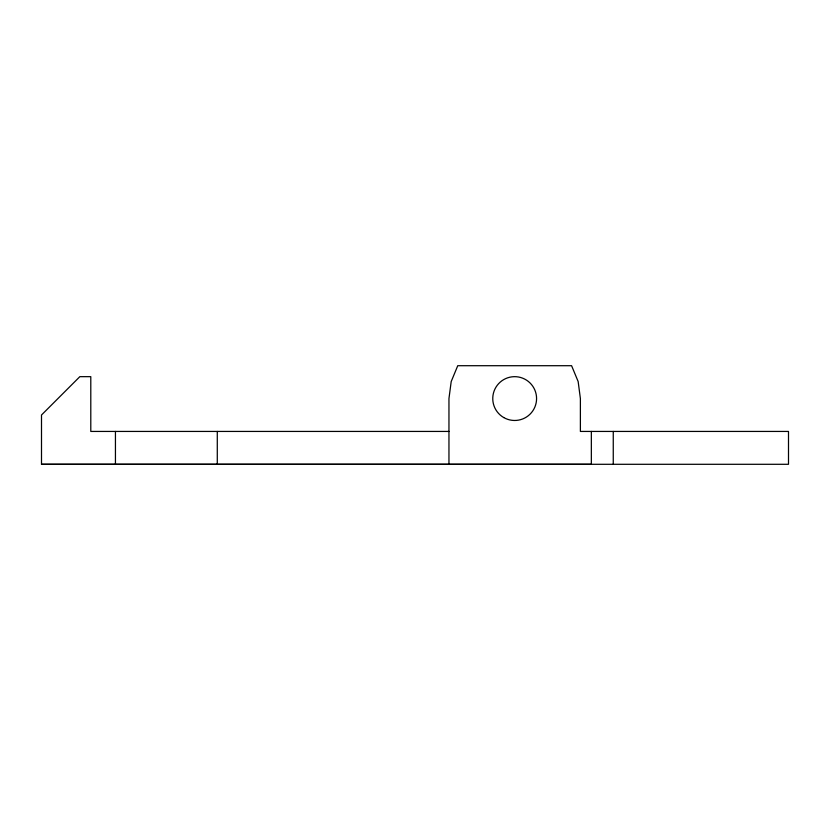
<?xml version="1.0" encoding="UTF-8"?>
<svg xmlns="http://www.w3.org/2000/svg" width="830" height="830" viewBox="0 0 830 830"><rect width="100%" height="100%" fill="white"/><g stroke="black" fill="none" stroke-linecap="round" stroke-linejoin="round"><path stroke-width="1.25" d="M448.957 431.434L90.792 431.434L90.792 376.664L79.836 376.664L41.5 415L41.5 464.292L591.344 464.292L591.344 431.434M41.5 464.292L788.5 464.292L788.5 431.434L580.388 431.434L580.388 398.566L578.157 381.561L571.59 365.708L457.755 365.708L451.198 381.561L448.957 398.566L448.957 463.98M613.256 431.434L613.256 464.292M217.284 431.434L217.284 463.98M115.443 431.434L115.443 463.98M503.717 417.542A21.902 21.902 0 0 0 536.574 398.566A21.902 21.902 0 0 0 503.717 379.601A21.902 21.902 0 0 0 503.717 417.542"/></g></svg>
